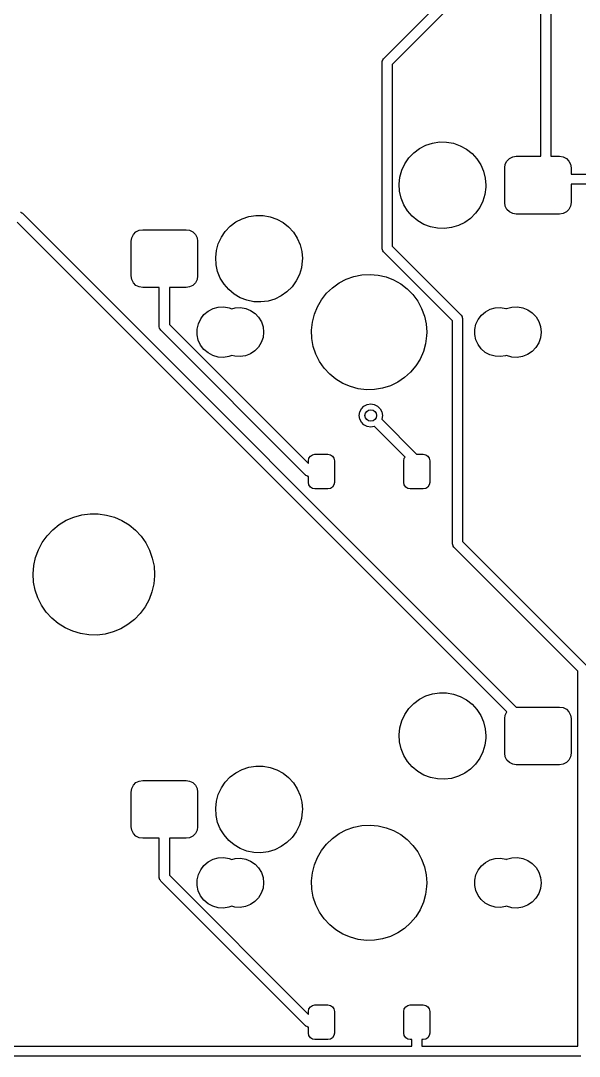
# Model space of a CAD drawing. Extents: x 50 to 376, y -141 to -43.
# Drawn here: x 160.16 to 179.48, y -138.59 to -102.77 of the extents above; entities that cross this region are included whole.
import ezdxf

# ---------------------------------------------------------------- set-up
doc = ezdxf.new("R2010")
doc.units = 0
doc.layers.add('BLACK', color=7, linetype='CONTINUOUS')

msp = doc.modelspace()

# ---------------------------------------------------------------- linework, layer by layer
at = {"layer": 'BLACK', "linetype": 'CONTINUOUS'}
for p, q in [((178.152, -107.458), (178.152, -99.5199)), ((178.502, -99.5924), (178.502, -107.458)), ((172.712, -104.081), (174.516, -102.277)), ((174.815, -102.473), (173.011, -104.277)), ((172.661, -104.205), (172.666, -104.161)), ((172.661, -110.644), (172.661, -104.205)), ((172.666, -104.161), (172.669, -104.157)), ((172.669, -104.153), (172.688, -104.121)), ((172.669, -104.157), (172.669, -104.153)), ((172.688, -104.121), (172.706, -104.088)), ((172.706, -104.088), (172.71, -104.085)), ((172.71, -104.085), (172.712, -104.081)), ((173.011, -104.277), (173.011, -110.571)), ((173.953, -107.189), (174.171, -107.075)), ((174.171, -107.075), (174.404, -106.999)), ((174.404, -106.999), (174.647, -106.962)), ((174.647, -106.962), (174.893, -106.965)), ((174.893, -106.965), (175.135, -107.008)), ((175.135, -107.008), (175.367, -107.09)), ((175.367, -107.09), (175.582, -107.209)), ((173.586, -107.514), (173.756, -107.336)), ((173.756, -107.336), (173.953, -107.189)), ((175.582, -107.209), (175.775, -107.361)), ((175.775, -107.361), (175.94, -107.543)), ((177.18, -107.478), (177.304, -107.458)), ((177.304, -107.458), (178.152, -107.458)), ((178.502, -107.458), (178.804, -107.458)), ((178.804, -107.458), (178.928, -107.478)), ((173.344, -107.94), (173.448, -107.717)), ((173.448, -107.717), (173.586, -107.514)), ((175.94, -107.543), (176.074, -107.749)), ((176.074, -107.749), (176.172, -107.975)), ((176.904, -107.858), (176.924, -107.734)), ((176.924, -107.734), (176.98, -107.623)), ((176.98, -107.623), (177.069, -107.534)), ((177.069, -107.534), (177.18, -107.478)), ((178.928, -107.478), (179.039, -107.534)), ((179.039, -107.534), (179.128, -107.623)), ((179.128, -107.623), (179.184, -107.734)), ((179.184, -107.734), (179.204, -107.858)), ((173.252, -108.421), (173.279, -108.177)), ((173.279, -108.177), (173.344, -107.94)), ((176.172, -107.975), (176.232, -108.213)), ((176.904, -109.058), (176.904, -107.858)), ((179.204, -107.858), (179.204, -108.07)), ((179.204, -108.07), (184.46, -108.07)), ((173.267, -108.667), (173.252, -108.421)), ((176.25, -108.531), (176.218, -108.775)), ((176.232, -108.213), (176.252, -108.458)), ((176.252, -108.458), (176.25, -108.531)), ((184.46, -108.42), (179.204, -108.42)), ((179.204, -108.42), (179.204, -109.058)), ((173.321, -108.907), (173.267, -108.667)), ((176.218, -108.775), (176.147, -109.01)), ((173.413, -109.134), (173.321, -108.907)), ((173.542, -109.344), (173.413, -109.134)), ((176.038, -109.231), (175.894, -109.43)), ((176.147, -109.01), (176.038, -109.231)), ((176.924, -109.182), (176.904, -109.058)), ((176.98, -109.293), (176.924, -109.182)), ((179.184, -109.182), (179.128, -109.293)), ((179.204, -109.058), (179.184, -109.182)), ((160.152, -109.392), (160.157, -109.392)), ((160.157, -109.392), (160.189, -109.411)), ((160.189, -109.411), (160.222, -109.429)), ((160.222, -109.429), (160.225, -109.433)), ((160.225, -109.433), (160.229, -109.435)), ((160.229, -109.435), (177.302, -126.508)), ((167.821, -109.615), (168.054, -109.539)), ((168.054, -109.539), (168.297, -109.502)), ((168.297, -109.502), (168.543, -109.505)), ((168.543, -109.505), (168.785, -109.548)), ((168.785, -109.548), (169.017, -109.63)), ((173.703, -109.53), (173.542, -109.344)), ((173.892, -109.687), (173.703, -109.53)), ((175.72, -109.604), (175.52, -109.746)), ((175.894, -109.43), (175.72, -109.604)), ((177.069, -109.382), (176.98, -109.293)), ((177.18, -109.438), (177.069, -109.382)), ((177.304, -109.458), (177.18, -109.438)), ((178.804, -109.458), (177.304, -109.458)), ((178.928, -109.438), (178.804, -109.458)), ((179.039, -109.382), (178.928, -109.438)), ((179.128, -109.293), (179.039, -109.382)), ((176.977, -126.679), (160.032, -109.734)), ((167.236, -110.054), (167.406, -109.876)), ((167.406, -109.876), (167.603, -109.729)), ((167.603, -109.729), (167.821, -109.615)), ((169.017, -109.63), (169.232, -109.749)), ((169.232, -109.749), (169.425, -109.901)), ((169.425, -109.901), (169.59, -110.083)), ((174.104, -109.811), (173.892, -109.687)), ((174.334, -109.898), (174.104, -109.811)), ((174.574, -109.947), (174.334, -109.898)), ((174.82, -109.956), (174.574, -109.947)), ((175.064, -109.925), (174.82, -109.956)), ((175.299, -109.855), (175.064, -109.925)), ((175.52, -109.746), (175.299, -109.855)), ((163.977, -110.398), (163.997, -110.274)), ((163.997, -110.274), (164.053, -110.163)), ((164.053, -110.163), (164.142, -110.074)), ((164.142, -110.074), (164.253, -110.018)), ((164.253, -110.018), (164.377, -109.998)), ((164.377, -109.998), (165.877, -109.998)), ((165.877, -109.998), (166.001, -110.018)), ((166.001, -110.018), (166.112, -110.074)), ((166.112, -110.074), (166.201, -110.163)), ((166.201, -110.163), (166.257, -110.274)), ((166.257, -110.274), (166.277, -110.398)), ((166.994, -110.48), (167.098, -110.257)), ((167.098, -110.257), (167.236, -110.054)), ((169.59, -110.083), (169.724, -110.289)), ((169.724, -110.289), (169.822, -110.515)), ((163.977, -111.598), (163.977, -110.398)), ((166.277, -110.398), (166.277, -111.598)), ((166.929, -110.717), (166.994, -110.48)), ((169.822, -110.515), (169.882, -110.753)), ((172.662, -110.648), (172.661, -110.644)), ((172.661, -110.653), (172.662, -110.648)), ((172.672, -110.689), (172.661, -110.653)), ((173.011, -110.571), (175.395, -112.955)), ((166.902, -110.961), (166.929, -110.717)), ((166.917, -111.207), (166.902, -110.961)), ((169.882, -110.753), (169.902, -110.998)), ((169.902, -110.998), (169.9, -111.071)), ((172.681, -110.725), (172.672, -110.689)), ((172.684, -110.728), (172.681, -110.725)), ((172.685, -110.733), (172.684, -110.728)), ((172.712, -110.767), (172.685, -110.733)), ((175.096, -113.151), (172.712, -110.767)), ((166.971, -111.447), (166.917, -111.207)), ((169.868, -111.315), (169.797, -111.55)), ((169.9, -111.071), (169.868, -111.315)), ((163.997, -111.722), (163.977, -111.598)), ((164.053, -111.833), (163.997, -111.722)), ((166.257, -111.722), (166.201, -111.833)), ((166.277, -111.598), (166.257, -111.722)), ((167.063, -111.674), (166.971, -111.447)), ((167.192, -111.884), (167.063, -111.674)), ((169.797, -111.55), (169.688, -111.771)), ((171.17, -111.838), (171.42, -111.708)), ((171.42, -111.708), (171.686, -111.615)), ((171.686, -111.615), (171.962, -111.56)), ((171.962, -111.56), (172.243, -111.544)), ((172.243, -111.544), (172.524, -111.569)), ((172.524, -111.569), (172.798, -111.632)), ((172.798, -111.632), (173.061, -111.734)), ((173.061, -111.734), (173.307, -111.871)), ((164.142, -111.922), (164.053, -111.833)), ((164.253, -111.978), (164.142, -111.922)), ((164.377, -111.998), (164.253, -111.978)), ((164.952, -111.998), (164.377, -111.998)), ((164.952, -113.352), (164.952, -111.998)), ((165.877, -111.998), (165.302, -111.998)), ((165.302, -111.998), (165.302, -113.279)), ((166.001, -111.978), (165.877, -111.998)), ((166.112, -111.922), (166.001, -111.978)), ((166.201, -111.833), (166.112, -111.922)), ((167.353, -112.07), (167.192, -111.884)), ((167.542, -112.227), (167.353, -112.07)), ((169.544, -111.97), (169.37, -112.144)), ((169.688, -111.771), (169.544, -111.97)), ((170.737, -112.196), (170.941, -112.002)), ((170.941, -112.002), (171.17, -111.838)), ((173.307, -111.871), (173.531, -112.042)), ((173.531, -112.042), (173.728, -112.243)), ((167.754, -112.351), (167.542, -112.227)), ((167.984, -112.438), (167.754, -112.351)), ((168.224, -112.487), (167.984, -112.438)), ((168.714, -112.465), (168.47, -112.496)), ((168.949, -112.395), (168.714, -112.465)), ((169.17, -112.286), (168.949, -112.395)), ((169.37, -112.144), (169.17, -112.286)), ((170.421, -112.661), (170.563, -112.417)), ((170.563, -112.417), (170.737, -112.196)), ((173.728, -112.243), (173.896, -112.47)), ((173.896, -112.47), (174.029, -112.717)), ((166.498, -112.935), (166.643, -112.813)), ((166.643, -112.813), (166.81, -112.724)), ((166.81, -112.724), (166.992, -112.674)), ((166.992, -112.674), (167.181, -112.664)), ((167.181, -112.664), (167.367, -112.695)), ((167.367, -112.695), (167.458, -112.731)), ((167.458, -112.731), (167.576, -112.699)), ((167.576, -112.699), (167.759, -112.689)), ((167.759, -112.689), (167.941, -112.719)), ((167.941, -112.719), (168.111, -112.787)), ((168.111, -112.787), (168.263, -112.891)), ((168.47, -112.496), (168.224, -112.487)), ((170.316, -112.922), (170.421, -112.661)), ((174.029, -112.717), (174.127, -112.982)), ((176.096, -112.952), (176.237, -112.833)), ((176.237, -112.833), (176.399, -112.748)), ((176.399, -112.748), (176.576, -112.699)), ((176.576, -112.699), (176.759, -112.689)), ((176.759, -112.689), (176.941, -112.719)), ((176.941, -112.719), (176.963, -112.728)), ((176.963, -112.728), (176.97, -112.724)), ((176.97, -112.724), (177.152, -112.674)), ((177.152, -112.674), (177.341, -112.664)), ((177.341, -112.664), (177.527, -112.695)), ((177.527, -112.695), (177.703, -112.765)), ((177.703, -112.765), (177.859, -112.872)), ((166.304, -113.256), (166.384, -113.085)), ((166.384, -113.085), (166.498, -112.935)), ((168.263, -112.891), (168.389, -113.024)), ((168.389, -113.024), (168.484, -113.181)), ((168.484, -113.181), (168.542, -113.355)), ((170.219, -113.475), (170.248, -113.195)), ((170.248, -113.195), (170.316, -112.922)), ((174.127, -112.982), (174.186, -113.257)), ((175.096, -120.856), (175.096, -113.151)), ((175.395, -112.955), (175.422, -112.99)), ((175.422, -112.99), (175.423, -112.994)), ((175.423, -112.994), (175.426, -112.998)), ((175.426, -112.998), (175.435, -113.034)), ((175.435, -113.034), (175.446, -113.07)), ((175.446, -113.07), (175.445, -113.074)), ((175.445, -113.074), (175.446, -113.079)), ((175.446, -113.079), (175.446, -120.783)), ((175.907, -113.264), (175.985, -113.098)), ((175.985, -113.098), (176.096, -112.952)), ((177.859, -112.872), (177.989, -113.009)), ((177.989, -113.009), (178.086, -113.171)), ((178.086, -113.171), (178.147, -113.35)), ((164.953, -113.356), (164.952, -113.352)), ((164.952, -113.361), (164.953, -113.356)), ((164.963, -113.397), (164.952, -113.361)), ((164.972, -113.433), (164.963, -113.397)), ((164.975, -113.436), (164.972, -113.433)), ((164.976, -113.441), (164.975, -113.436)), ((165.003, -113.476), (164.976, -113.441)), ((170.015, -118.488), (165.003, -113.476)), ((165.302, -113.279), (170.112, -118.089)), ((166.262, -113.44), (166.304, -113.256)), ((166.262, -113.629), (166.262, -113.44)), ((168.562, -113.544), (168.541, -113.726)), ((168.542, -113.355), (168.562, -113.538)), ((168.562, -113.538), (168.562, -113.544)), ((170.23, -113.757), (170.219, -113.475)), ((174.186, -113.257), (174.206, -113.538)), ((174.206, -113.538), (174.202, -113.663)), ((175.867, -113.443), (175.907, -113.264)), ((175.867, -113.627), (175.867, -113.443)), ((178.167, -113.544), (178.145, -113.732)), ((178.147, -113.35), (178.167, -113.538)), ((178.167, -113.538), (178.167, -113.544)), ((166.302, -113.814), (166.262, -113.629)), ((166.38, -113.986), (166.302, -113.814)), ((168.481, -113.9), (168.385, -114.057)), ((168.541, -113.726), (168.481, -113.9)), ((170.281, -114.034), (170.23, -113.757)), ((174.202, -113.663), (174.164, -113.942)), ((175.905, -113.806), (175.867, -113.627)), ((175.982, -113.973), (175.905, -113.806)), ((178.084, -113.911), (177.985, -114.072)), ((178.145, -113.732), (178.084, -113.911)), ((166.494, -114.137), (166.38, -113.986)), ((166.638, -114.26), (166.494, -114.137)), ((166.804, -114.349), (166.638, -114.26)), ((168.258, -114.189), (168.106, -114.291)), ((168.385, -114.057), (168.258, -114.189)), ((170.37, -114.301), (170.281, -114.034)), ((174.088, -114.213), (173.974, -114.471)), ((174.164, -113.942), (174.088, -114.213)), ((176.092, -114.12), (175.982, -113.973)), ((176.232, -114.239), (176.092, -114.12)), ((176.394, -114.326), (176.232, -114.239)), ((177.854, -114.208), (177.697, -114.313)), ((177.985, -114.072), (177.854, -114.208)), ((166.986, -114.401), (166.804, -114.349)), ((167.175, -114.412), (166.986, -114.401)), ((167.361, -114.382), (167.175, -114.412)), ((167.458, -114.344), (167.361, -114.382)), ((167.57, -114.376), (167.458, -114.344)), ((167.754, -114.387), (167.57, -114.376)), ((167.935, -114.358), (167.754, -114.387)), ((168.106, -114.291), (167.935, -114.358)), ((170.496, -114.553), (170.37, -114.301)), ((170.656, -114.785), (170.496, -114.553)), ((173.974, -114.471), (173.825, -114.71)), ((176.57, -114.376), (176.394, -114.326)), ((176.754, -114.387), (176.57, -114.376)), ((176.935, -114.358), (176.754, -114.387)), ((176.961, -114.348), (176.935, -114.358)), ((176.964, -114.349), (176.961, -114.348)), ((177.146, -114.401), (176.964, -114.349)), ((177.335, -114.412), (177.146, -114.401)), ((177.521, -114.382), (177.335, -114.412)), ((177.697, -114.313), (177.521, -114.382)), ((170.847, -114.991), (170.656, -114.785)), ((173.644, -114.926), (173.434, -115.113)), ((173.825, -114.71), (173.644, -114.926)), ((171.065, -115.169), (170.847, -114.991)), ((171.307, -115.315), (171.065, -115.169)), ((171.566, -115.424), (171.307, -115.315)), ((173.2, -115.27), (172.946, -115.392)), ((173.434, -115.113), (173.2, -115.27)), ((171.838, -115.497), (171.566, -115.424)), ((172.118, -115.53), (171.838, -115.497)), ((172.4, -115.523), (172.118, -115.53)), ((172.677, -115.477), (172.4, -115.523)), ((172.946, -115.392), (172.677, -115.477)), ((172.034, -116.1), (172.145, -116.043)), ((172.145, -116.043), (172.269, -116.024)), ((172.269, -116.024), (172.392, -116.043)), ((172.392, -116.043), (172.504, -116.1)), ((171.869, -116.424), (171.888, -116.3)), ((171.888, -116.3), (171.945, -116.189)), ((171.945, -116.189), (172.034, -116.1)), ((172.504, -116.1), (172.592, -116.189)), ((172.592, -116.189), (172.649, -116.3)), ((172.649, -116.3), (172.669, -116.424)), ((171.888, -116.548), (171.869, -116.424)), ((171.945, -116.659), (171.888, -116.548)), ((172.034, -116.748), (171.945, -116.659)), ((172.145, -116.804), (172.034, -116.748)), ((172.649, -116.548), (172.646, -116.554)), ((172.646, -116.554), (173.856, -117.764)), ((172.669, -116.424), (172.649, -116.548)), ((172.269, -116.824), (172.145, -116.804)), ((172.392, -116.804), (172.269, -116.824)), ((172.399, -116.801), (172.392, -116.804)), ((173.458, -117.86), (172.399, -116.801)), ((170.129, -117.903), (170.178, -117.83)), ((170.178, -117.83), (170.251, -117.781)), ((170.251, -117.781), (170.337, -117.764)), ((170.337, -117.764), (170.787, -117.764)), ((170.787, -117.764), (170.873, -117.781)), ((170.873, -117.781), (170.946, -117.83)), ((170.946, -117.83), (170.995, -117.903)), ((173.856, -117.764), (174.087, -117.764)), ((174.087, -117.764), (174.173, -117.781)), ((174.173, -117.781), (174.246, -117.83)), ((174.246, -117.83), (174.295, -117.903)), ((170.112, -117.989), (170.129, -117.903)), ((170.112, -118.089), (170.112, -117.989)), ((170.995, -117.903), (171.012, -117.989)), ((171.012, -117.989), (171.012, -118.739)), ((173.412, -117.989), (173.429, -117.903)), ((173.412, -118.739), (173.412, -117.989)), ((173.429, -117.903), (173.458, -117.86)), ((174.295, -117.903), (174.312, -117.989)), ((174.312, -117.989), (174.312, -118.739)), ((170.019, -118.49), (170.015, -118.488)), ((170.022, -118.494), (170.019, -118.49)), ((170.055, -118.512), (170.022, -118.494)), ((170.087, -118.531), (170.055, -118.512)), ((170.091, -118.531), (170.087, -118.531)), ((170.096, -118.534), (170.091, -118.531)), ((170.112, -118.536), (170.096, -118.534)), ((170.112, -118.739), (170.112, -118.536)), ((170.129, -118.825), (170.112, -118.739)), ((170.178, -118.898), (170.129, -118.825)), ((170.251, -118.947), (170.178, -118.898)), ((170.946, -118.898), (170.873, -118.947)), ((170.995, -118.825), (170.946, -118.898)), ((171.012, -118.739), (170.995, -118.825)), ((173.429, -118.825), (173.412, -118.739)), ((173.478, -118.898), (173.429, -118.825)), ((173.551, -118.947), (173.478, -118.898)), ((174.246, -118.898), (174.173, -118.947)), ((174.295, -118.825), (174.246, -118.898)), ((174.312, -118.739), (174.295, -118.825)), ((170.337, -118.964), (170.251, -118.947)), ((170.787, -118.964), (170.337, -118.964)), ((170.873, -118.947), (170.787, -118.964)), ((173.637, -118.964), (173.551, -118.947)), ((174.087, -118.964), (173.637, -118.964)), ((174.173, -118.947), (174.087, -118.964)), ((161.734, -120.049), (161.996, -119.937)), ((161.996, -119.937), (162.272, -119.861)), ((162.272, -119.861), (162.555, -119.824)), ((162.555, -119.824), (162.841, -119.826)), ((162.841, -119.826), (163.124, -119.866)), ((163.124, -119.866), (163.398, -119.944)), ((163.398, -119.944), (163.66, -120.059)), ((161.266, -120.374), (161.489, -120.196)), ((161.489, -120.196), (161.734, -120.049)), ((163.66, -120.059), (163.903, -120.208)), ((163.903, -120.208), (164.125, -120.389)), ((160.902, -120.813), (161.069, -120.581)), ((161.069, -120.581), (161.266, -120.374)), ((164.125, -120.389), (164.319, -120.598)), ((164.319, -120.598), (164.483, -120.832)), ((160.67, -121.334), (160.769, -121.066)), ((160.769, -121.066), (160.902, -120.813)), ((164.483, -120.832), (164.614, -121.086)), ((175.097, -120.86), (175.096, -120.856)), ((175.096, -120.865), (175.097, -120.86)), ((175.107, -120.901), (175.096, -120.865)), ((175.116, -120.937), (175.107, -120.901)), ((175.119, -120.94), (175.116, -120.937)), ((175.12, -120.945), (175.119, -120.94)), ((175.147, -120.979), (175.12, -120.945)), ((179.433, -125.266), (175.147, -120.979)), ((175.446, -120.783), (179.732, -125.069)), ((160.61, -121.613), (160.67, -121.334)), ((164.614, -121.086), (164.71, -121.355)), ((164.71, -121.355), (164.768, -121.635)), ((160.587, -121.898), (160.61, -121.613)), ((164.768, -121.635), (164.787, -121.92)), ((160.604, -122.183), (160.587, -121.898)), ((164.787, -121.964), (164.761, -122.249)), ((164.787, -121.92), (164.787, -121.964)), ((160.659, -122.464), (160.604, -122.183)), ((160.751, -122.734), (160.659, -122.464)), ((164.761, -122.249), (164.697, -122.527)), ((160.879, -122.989), (160.751, -122.734)), ((164.596, -122.794), (164.46, -123.045)), ((164.697, -122.527), (164.596, -122.794)), ((161.041, -123.224), (160.879, -122.989)), ((161.233, -123.436), (161.041, -123.224)), ((164.46, -123.045), (164.291, -123.275)), ((161.453, -123.619), (161.233, -123.436)), ((164.092, -123.481), (163.867, -123.657)), ((164.291, -123.275), (164.092, -123.481)), ((161.695, -123.771), (161.453, -123.619)), ((161.955, -123.888), (161.695, -123.771)), ((162.229, -123.969), (161.955, -123.888)), ((163.357, -123.91), (163.081, -123.983)), ((163.621, -123.801), (163.357, -123.91)), ((163.867, -123.657), (163.621, -123.801)), ((162.511, -124.013), (162.229, -123.969)), ((162.797, -124.017), (162.511, -124.013)), ((163.081, -123.983), (162.797, -124.017)), ((179.433, -138.239), (179.433, -125.266)), ((174.171, -126.125), (174.404, -126.049)), ((174.404, -126.049), (174.647, -126.012)), ((174.647, -126.012), (174.893, -126.015)), ((174.893, -126.015), (175.135, -126.058)), ((175.135, -126.058), (175.367, -126.14)), ((173.586, -126.564), (173.756, -126.386)), ((173.756, -126.386), (173.953, -126.239)), ((173.953, -126.239), (174.171, -126.125)), ((175.367, -126.14), (175.582, -126.259)), ((175.582, -126.259), (175.775, -126.411)), ((175.775, -126.411), (175.94, -126.593)), ((173.344, -126.99), (173.448, -126.767)), ((173.448, -126.767), (173.586, -126.564)), ((175.94, -126.593), (176.074, -126.799)), ((176.074, -126.799), (176.172, -127.025)), ((176.904, -126.908), (176.924, -126.784)), ((176.924, -126.784), (176.977, -126.679)), ((177.302, -126.508), (177.304, -126.508)), ((177.304, -126.508), (178.804, -126.508)), ((178.804, -126.508), (178.928, -126.528)), ((178.928, -126.528), (179.039, -126.584)), ((179.039, -126.584), (179.128, -126.673)), ((179.128, -126.673), (179.184, -126.784)), ((179.184, -126.784), (179.204, -126.908)), ((173.279, -127.227), (173.344, -126.99)), ((176.172, -127.025), (176.232, -127.263)), ((176.904, -128.108), (176.904, -126.908)), ((179.204, -126.908), (179.204, -128.108)), ((173.252, -127.471), (173.279, -127.227)), ((173.267, -127.717), (173.252, -127.471)), ((176.232, -127.263), (176.252, -127.508)), ((176.252, -127.508), (176.25, -127.581)), ((173.321, -127.957), (173.267, -127.717)), ((176.218, -127.825), (176.147, -128.06)), ((176.25, -127.581), (176.218, -127.825)), ((173.413, -128.184), (173.321, -127.957)), ((173.542, -128.394), (173.413, -128.184)), ((176.147, -128.06), (176.038, -128.281)), ((176.924, -128.232), (176.904, -128.108)), ((176.98, -128.343), (176.924, -128.232)), ((179.184, -128.232), (179.128, -128.343)), ((179.204, -128.108), (179.184, -128.232)), ((167.821, -128.665), (168.054, -128.589)), ((168.054, -128.589), (168.297, -128.552)), ((168.297, -128.552), (168.543, -128.555)), ((168.543, -128.555), (168.785, -128.598)), ((168.785, -128.598), (169.017, -128.68)), ((173.703, -128.58), (173.542, -128.394)), ((173.892, -128.737), (173.703, -128.58)), ((175.894, -128.48), (175.72, -128.654)), ((176.038, -128.281), (175.894, -128.48)), ((177.069, -128.432), (176.98, -128.343)), ((177.18, -128.488), (177.069, -128.432)), ((177.304, -128.508), (177.18, -128.488)), ((178.804, -128.508), (177.304, -128.508)), ((178.928, -128.488), (178.804, -128.508)), ((179.039, -128.432), (178.928, -128.488)), ((179.128, -128.343), (179.039, -128.432)), ((167.236, -129.104), (167.406, -128.926)), ((167.406, -128.926), (167.603, -128.779)), ((167.603, -128.779), (167.821, -128.665)), ((169.017, -128.68), (169.232, -128.799)), ((169.232, -128.799), (169.425, -128.951)), ((169.425, -128.951), (169.59, -129.133)), ((174.104, -128.861), (173.892, -128.737)), ((174.334, -128.948), (174.104, -128.861)), ((174.574, -128.997), (174.334, -128.948)), ((175.299, -128.905), (175.064, -128.975)), ((175.52, -128.796), (175.299, -128.905)), ((175.72, -128.654), (175.52, -128.796)), ((163.997, -129.324), (164.053, -129.213)), ((164.053, -129.213), (164.142, -129.124)), ((164.142, -129.124), (164.253, -129.068)), ((164.253, -129.068), (164.377, -129.048)), ((164.377, -129.048), (165.877, -129.048)), ((165.877, -129.048), (166.001, -129.068)), ((166.001, -129.068), (166.112, -129.124)), ((166.112, -129.124), (166.201, -129.213)), ((166.201, -129.213), (166.257, -129.324)), ((166.994, -129.53), (167.098, -129.307)), ((167.098, -129.307), (167.236, -129.104)), ((169.59, -129.133), (169.724, -129.339)), ((174.82, -129.006), (174.574, -128.997)), ((175.064, -128.975), (174.82, -129.006)), ((163.977, -129.448), (163.997, -129.324)), ((163.977, -130.648), (163.977, -129.448)), ((166.257, -129.324), (166.277, -129.448)), ((166.277, -129.448), (166.277, -130.648)), ((166.929, -129.767), (166.994, -129.53)), ((169.724, -129.339), (169.822, -129.565)), ((169.822, -129.565), (169.882, -129.803)), ((166.902, -130.011), (166.929, -129.767)), ((166.917, -130.257), (166.902, -130.011)), ((169.882, -129.803), (169.902, -130.048)), ((166.971, -130.497), (166.917, -130.257)), ((169.868, -130.365), (169.797, -130.6)), ((169.9, -130.121), (169.868, -130.365)), ((169.902, -130.048), (169.9, -130.121)), ((163.997, -130.772), (163.977, -130.648)), ((166.277, -130.648), (166.257, -130.772)), ((167.063, -130.724), (166.971, -130.497)), ((167.192, -130.934), (167.063, -130.724)), ((169.797, -130.6), (169.688, -130.821)), ((171.42, -130.758), (171.686, -130.665)), ((171.686, -130.665), (171.962, -130.61)), ((171.962, -130.61), (172.243, -130.594)), ((172.243, -130.594), (172.524, -130.619)), ((172.524, -130.619), (172.798, -130.682)), ((172.798, -130.682), (173.061, -130.784)), ((164.053, -130.883), (163.997, -130.772)), ((164.142, -130.972), (164.053, -130.883)), ((164.253, -131.028), (164.142, -130.972)), ((164.377, -131.048), (164.253, -131.028)), ((164.952, -131.048), (164.377, -131.048)), ((164.952, -132.402), (164.952, -131.048)), ((165.877, -131.048), (165.302, -131.048)), ((165.302, -131.048), (165.302, -132.329)), ((166.001, -131.028), (165.877, -131.048)), ((166.112, -130.972), (166.001, -131.028)), ((166.201, -130.883), (166.112, -130.972)), ((166.257, -130.772), (166.201, -130.883)), ((167.353, -131.12), (167.192, -130.934)), ((169.544, -131.02), (169.37, -131.194)), ((169.688, -130.821), (169.544, -131.02)), ((170.737, -131.246), (170.941, -131.052)), ((170.941, -131.052), (171.17, -130.888)), ((171.17, -130.888), (171.42, -130.758)), ((173.061, -130.784), (173.307, -130.921)), ((173.307, -130.921), (173.531, -131.092)), ((173.531, -131.092), (173.728, -131.293)), ((167.542, -131.277), (167.353, -131.12)), ((167.754, -131.401), (167.542, -131.277)), ((167.984, -131.488), (167.754, -131.401)), ((168.949, -131.445), (168.714, -131.515)), ((169.17, -131.336), (168.949, -131.445)), ((169.37, -131.194), (169.17, -131.336)), ((170.563, -131.467), (170.737, -131.246)), ((173.728, -131.293), (173.896, -131.52)), ((166.643, -131.863), (166.81, -131.774)), ((166.81, -131.774), (166.992, -131.724)), ((166.992, -131.724), (167.181, -131.714)), ((167.181, -131.714), (167.367, -131.745)), ((167.367, -131.745), (167.458, -131.781)), ((167.458, -131.781), (167.576, -131.749)), ((167.576, -131.749), (167.759, -131.739)), ((167.759, -131.739), (167.941, -131.769)), ((167.941, -131.769), (168.111, -131.837)), ((168.224, -131.537), (167.984, -131.488)), ((168.47, -131.546), (168.224, -131.537)), ((168.714, -131.515), (168.47, -131.546)), ((170.316, -131.972), (170.421, -131.711)), ((170.421, -131.711), (170.563, -131.467)), ((173.896, -131.52), (174.029, -131.767)), ((174.029, -131.767), (174.127, -132.032)), ((176.237, -131.883), (176.399, -131.798)), ((176.399, -131.798), (176.576, -131.749)), ((176.576, -131.749), (176.759, -131.739)), ((176.759, -131.739), (176.941, -131.769)), ((176.941, -131.769), (176.963, -131.778)), ((176.963, -131.778), (176.97, -131.774)), ((176.97, -131.774), (177.152, -131.724)), ((177.152, -131.724), (177.341, -131.714)), ((177.341, -131.714), (177.527, -131.745)), ((177.527, -131.745), (177.703, -131.815)), ((177.703, -131.815), (177.859, -131.922)), ((166.304, -132.306), (166.384, -132.135)), ((166.384, -132.135), (166.498, -131.985)), ((166.498, -131.985), (166.643, -131.863)), ((168.111, -131.837), (168.263, -131.941)), ((168.263, -131.941), (168.389, -132.074)), ((168.389, -132.074), (168.484, -132.231)), ((170.248, -132.245), (170.316, -131.972)), ((174.127, -132.032), (174.186, -132.307)), ((175.907, -132.314), (175.985, -132.148)), ((175.985, -132.148), (176.096, -132.002)), ((176.096, -132.002), (176.237, -131.883)), ((177.859, -131.922), (177.989, -132.059)), ((177.989, -132.059), (178.086, -132.221)), ((164.953, -132.406), (164.952, -132.402)), ((164.952, -132.411), (164.953, -132.406)), ((164.963, -132.447), (164.952, -132.411)), ((164.972, -132.483), (164.963, -132.447)), ((164.975, -132.486), (164.972, -132.483)), ((164.976, -132.491), (164.975, -132.486)), ((165.003, -132.526), (164.976, -132.491)), ((170.015, -137.538), (165.003, -132.526)), ((165.302, -132.329), (170.112, -137.139)), ((166.262, -132.49), (166.304, -132.306)), ((166.262, -132.679), (166.262, -132.49)), ((168.484, -132.231), (168.542, -132.405)), ((168.542, -132.405), (168.562, -132.588)), ((170.219, -132.525), (170.248, -132.245)), ((170.23, -132.807), (170.219, -132.525)), ((174.186, -132.307), (174.206, -132.588)), ((175.867, -132.493), (175.907, -132.314)), ((175.867, -132.677), (175.867, -132.493)), ((178.086, -132.221), (178.147, -132.4)), ((178.147, -132.4), (178.167, -132.588)), ((166.302, -132.864), (166.262, -132.679)), ((166.38, -133.036), (166.302, -132.864)), ((168.541, -132.776), (168.481, -132.95)), ((168.562, -132.594), (168.541, -132.776)), ((168.562, -132.588), (168.562, -132.594)), ((170.281, -133.084), (170.23, -132.807)), ((174.202, -132.713), (174.164, -132.992)), ((174.206, -132.588), (174.202, -132.713)), ((175.905, -132.856), (175.867, -132.677)), ((175.982, -133.023), (175.905, -132.856)), ((178.145, -132.782), (178.084, -132.961)), ((178.167, -132.594), (178.145, -132.782)), ((178.167, -132.588), (178.167, -132.594)), ((166.494, -133.187), (166.38, -133.036)), ((166.638, -133.31), (166.494, -133.187)), ((168.258, -133.239), (168.106, -133.341)), ((168.385, -133.107), (168.258, -133.239)), ((168.481, -132.95), (168.385, -133.107)), ((170.37, -133.351), (170.281, -133.084)), ((174.164, -132.992), (174.088, -133.263)), ((176.092, -133.17), (175.982, -133.023)), ((176.232, -133.289), (176.092, -133.17)), ((177.985, -133.122), (177.854, -133.258)), ((178.084, -132.961), (177.985, -133.122)), ((166.804, -133.399), (166.638, -133.31)), ((166.986, -133.451), (166.804, -133.399)), ((167.175, -133.462), (166.986, -133.451)), ((167.361, -133.432), (167.175, -133.462)), ((167.458, -133.394), (167.361, -133.432)), ((167.57, -133.426), (167.458, -133.394)), ((167.754, -133.437), (167.57, -133.426)), ((167.935, -133.408), (167.754, -133.437)), ((168.106, -133.341), (167.935, -133.408)), ((170.496, -133.603), (170.37, -133.351)), ((170.656, -133.835), (170.496, -133.603)), ((173.974, -133.521), (173.825, -133.76)), ((174.088, -133.263), (173.974, -133.521)), ((176.394, -133.376), (176.232, -133.289)), ((176.57, -133.426), (176.394, -133.376)), ((176.754, -133.437), (176.57, -133.426)), ((176.935, -133.408), (176.754, -133.437)), ((176.961, -133.398), (176.935, -133.408)), ((176.964, -133.399), (176.961, -133.398)), ((177.146, -133.451), (176.964, -133.399)), ((177.335, -133.462), (177.146, -133.451)), ((177.521, -133.432), (177.335, -133.462)), ((177.697, -133.363), (177.521, -133.432)), ((177.854, -133.258), (177.697, -133.363)), ((170.847, -134.041), (170.656, -133.835)), ((173.825, -133.76), (173.644, -133.976)), ((171.065, -134.219), (170.847, -134.041)), ((171.307, -134.365), (171.065, -134.219)), ((173.2, -134.32), (172.946, -134.442)), ((173.434, -134.163), (173.2, -134.32)), ((173.644, -133.976), (173.434, -134.163)), ((171.566, -134.474), (171.307, -134.365)), ((171.838, -134.547), (171.566, -134.474)), ((172.118, -134.58), (171.838, -134.547)), ((172.4, -134.573), (172.118, -134.58)), ((172.677, -134.527), (172.4, -134.573)), ((172.946, -134.442), (172.677, -134.527)), ((170.178, -136.88), (170.251, -136.831)), ((170.251, -136.831), (170.337, -136.814)), ((170.337, -136.814), (170.787, -136.814)), ((170.787, -136.814), (170.873, -136.831)), ((170.873, -136.831), (170.946, -136.88)), ((173.478, -136.88), (173.551, -136.831)), ((173.551, -136.831), (173.637, -136.814)), ((173.637, -136.814), (174.087, -136.814)), ((174.087, -136.814), (174.173, -136.831)), ((174.173, -136.831), (174.246, -136.88)), ((170.112, -137.039), (170.129, -136.953)), ((170.112, -137.139), (170.112, -137.039)), ((170.129, -136.953), (170.178, -136.88)), ((170.946, -136.88), (170.995, -136.953)), ((170.995, -136.953), (171.012, -137.039)), ((171.012, -137.039), (171.012, -137.789)), ((173.412, -137.039), (173.429, -136.953)), ((173.412, -137.789), (173.412, -137.039)), ((173.429, -136.953), (173.478, -136.88)), ((174.246, -136.88), (174.295, -136.953)), ((174.295, -136.953), (174.312, -137.039)), ((174.312, -137.039), (174.312, -137.789)), ((170.019, -137.54), (170.015, -137.538)), ((170.022, -137.544), (170.019, -137.54)), ((170.055, -137.562), (170.022, -137.544)), ((170.087, -137.581), (170.055, -137.562)), ((170.091, -137.581), (170.087, -137.581)), ((170.096, -137.584), (170.091, -137.581)), ((170.112, -137.586), (170.096, -137.584)), ((170.112, -137.789), (170.112, -137.586)), ((170.129, -137.875), (170.112, -137.789)), ((170.178, -137.948), (170.129, -137.875)), ((170.995, -137.875), (170.946, -137.948)), ((171.012, -137.789), (170.995, -137.875)), ((173.429, -137.875), (173.412, -137.789)), ((173.478, -137.948), (173.429, -137.875)), ((174.295, -137.875), (174.246, -137.948)), ((174.312, -137.789), (174.295, -137.875)), ((158.171, -138.239), (173.687, -138.239)), ((170.251, -137.997), (170.178, -137.948)), ((170.337, -138.014), (170.251, -137.997)), ((170.787, -138.014), (170.337, -138.014)), ((170.873, -137.997), (170.787, -138.014)), ((170.946, -137.948), (170.873, -137.997)), ((173.551, -137.997), (173.478, -137.948)), ((173.637, -138.014), (173.551, -137.997)), ((173.687, -138.014), (173.637, -138.014)), ((173.687, -138.239), (173.687, -138.014)), ((174.087, -138.014), (174.037, -138.014)), ((174.037, -138.014), (174.037, -138.239)), ((174.037, -138.239), (179.433, -138.239)), ((174.173, -137.997), (174.087, -138.014)), ((174.246, -137.948), (174.173, -137.997)), ((179.536, -138.589), (158.098, -138.589))]:
    msp.add_line(p, q, dxfattribs=at)
at = {"layer": 'BLACK'}
msp.add_circle((172.269, -116.424), 0.2, dxfattribs=at)

doc.saveas('drawing.dxf')
